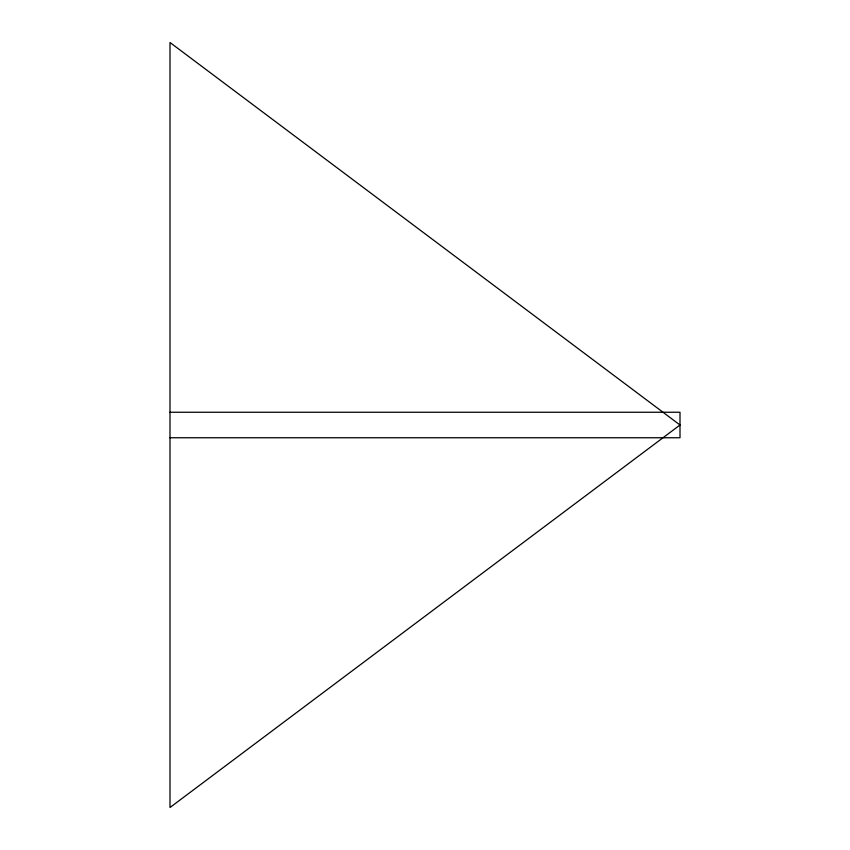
<?xml version="1.0" encoding="UTF-8"?>
<svg xmlns="http://www.w3.org/2000/svg" width="850" height="850" viewBox="0 0 850 850"><rect width="100%" height="100%" fill="white"/><g stroke="black" fill="none" stroke-linecap="round" stroke-linejoin="round"><path stroke-width="1.27" d="M170 412.25L680 412.25L680 437.75L170 437.75M680 425L170 807.5L170 42.5L680 425"/></g></svg>
